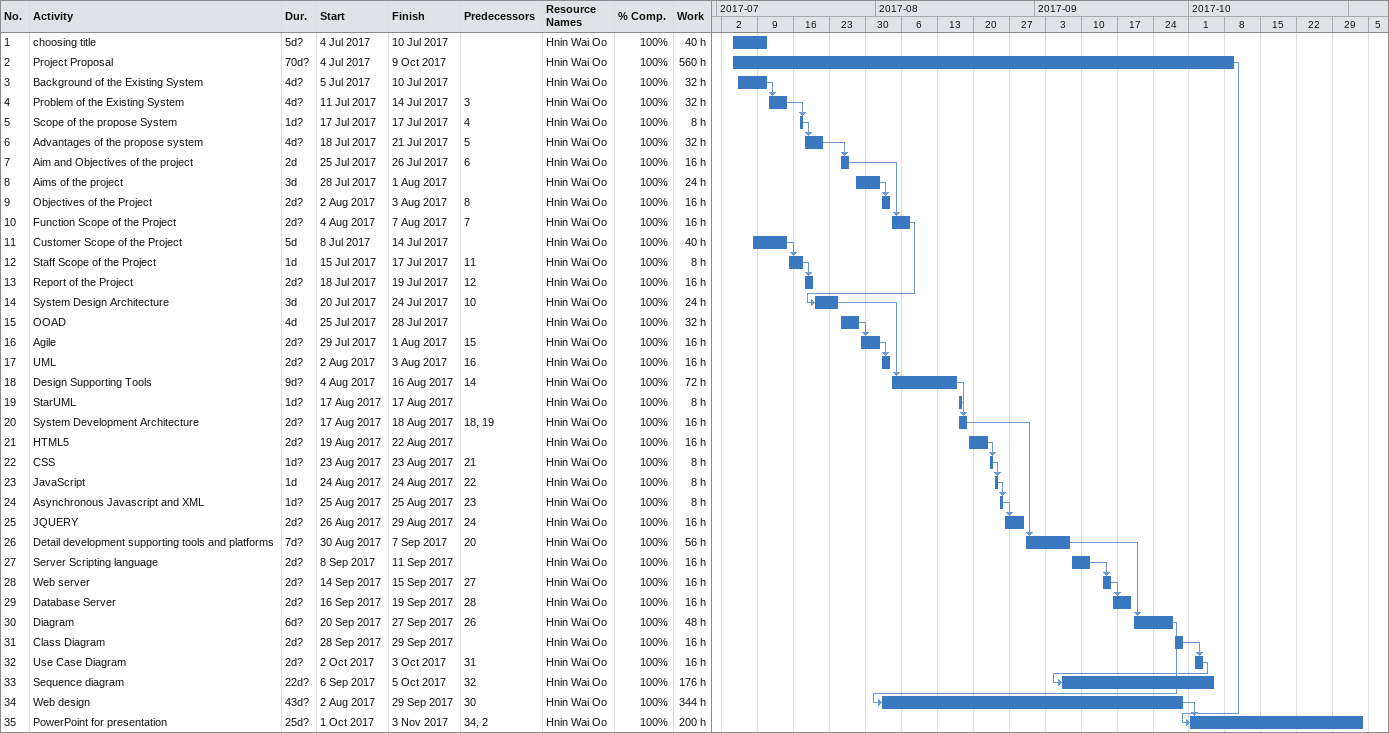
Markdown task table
| ID | Task | Duration | Start | Finish | Predecessors | Resources | % complete | Work (h) |
|---|---|---|---|---|---|---|---|---|
| 1 | choosing title | 5d? | 2017-07-04 | 2017-07-10 |  | Hnin Wai Oo | 100 | 40 |
| 2 | Project Proposal | 70d? | 2017-07-04 | 2017-10-09 |  | Hnin Wai Oo | 100 | 560 |
| 3 | Background of the Existing System | 4d? | 2017-07-05 | 2017-07-10 |  | Hnin Wai Oo | 100 | 32 |
| 4 | Problem of the Existing System | 4d? | 2017-07-11 | 2017-07-14 | 3 | Hnin Wai Oo | 100 | 32 |
| 5 | Scope of the propose System | 1d? | 2017-07-17 | 2017-07-17 | 4 | Hnin Wai Oo | 100 | 8 |
| 6 | Advantages of the propose system | 4d? | 2017-07-18 | 2017-07-21 | 5 | Hnin Wai Oo | 100 | 32 |
| 7 | Aim and Objectives of the project | 2d | 2017-07-25 | 2017-07-26 | 6 | Hnin Wai Oo | 100 | 16 |
| 8 | Aims of the project | 3d | 2017-07-28 | 2017-08-01 |  | Hnin Wai Oo | 100 | 24 |
| 9 | Objectives of the Project | 2d? | 2017-08-02 | 2017-08-03 | 8 | Hnin Wai Oo | 100 | 16 |
| 10 | Function Scope of the Project | 2d? | 2017-08-04 | 2017-08-07 | 7 | Hnin Wai Oo | 100 | 16 |
| 11 | Customer Scope of the Project | 5d | 2017-07-08 | 2017-07-14 |  | Hnin Wai Oo | 100 | 40 |
| 12 | Staff Scope of the Project | 1d | 2017-07-15 | 2017-07-17 | 11 | Hnin Wai Oo | 100 | 8 |
| 13 | Report of the Project | 2d? | 2017-07-18 | 2017-07-19 | 12 | Hnin Wai Oo | 100 | 16 |
| 14 | System Design Architecture | 3d | 2017-07-20 | 2017-07-24 | 10 | Hnin Wai Oo | 100 | 24 |
| 15 | OOAD | 4d | 2017-07-25 | 2017-07-28 |  | Hnin Wai Oo | 100 | 32 |
| 16 | Agile | 2d? | 2017-07-29 | 2017-08-01 | 15 | Hnin Wai Oo | 100 | 16 |
| 17 | UML | 2d? | 2017-08-02 | 2017-08-03 | 16 | Hnin Wai Oo | 100 | 16 |
| 18 | Design Supporting Tools | 9d? | 2017-08-04 | 2017-08-16 | 14 | Hnin Wai Oo | 100 | 72 |
| 19 | StarUML | 1d? | 2017-08-17 | 2017-08-17 |  | Hnin Wai Oo | 100 | 8 |
| 20 | System Development Architecture | 2d? | 2017-08-17 | 2017-08-18 | 18, 19 | Hnin Wai Oo | 100 | 16 |
| 21 | HTML5 | 2d? | 2017-08-19 | 2017-08-22 |  | Hnin Wai Oo | 100 | 16 |
| 22 | CSS | 1d? | 2017-08-23 | 2017-08-23 | 21 | Hnin Wai Oo | 100 | 8 |
| 23 | JavaScript | 1d | 2017-08-24 | 2017-08-24 | 22 | Hnin Wai Oo | 100 | 8 |
| 24 | Asynchronous Javascript and XML | 1d? | 2017-08-25 | 2017-08-25 | 23 | Hnin Wai Oo | 100 | 8 |
| 25 | JQUERY | 2d? | 2017-08-26 | 2017-08-29 | 24 | Hnin Wai Oo | 100 | 16 |
| 26 | Detail development supporting tools and platforms | 7d? | 2017-08-30 | 2017-09-07 | 20 | Hnin Wai Oo | 100 | 56 |
| 27 | Server Scripting language | 2d? | 2017-09-08 | 2017-09-11 |  | Hnin Wai Oo | 100 | 16 |
| 28 | Web server | 2d? | 2017-09-14 | 2017-09-15 | 27 | Hnin Wai Oo | 100 | 16 |
| 29 | Database Server | 2d? | 2017-09-16 | 2017-09-19 | 28 | Hnin Wai Oo | 100 | 16 |
| 30 | Diagram | 6d? | 2017-09-20 | 2017-09-27 | 26 | Hnin Wai Oo | 100 | 48 |
| 31 | Class Diagram | 2d? | 2017-09-28 | 2017-09-29 |  | Hnin Wai Oo | 100 | 16 |
| 32 | Use Case Diagram | 2d? | 2017-10-02 | 2017-10-03 | 31 | Hnin Wai Oo | 100 | 16 |
| 33 | Sequence diagram | 22d? | 2017-09-06 | 2017-10-05 | 32 | Hnin Wai Oo | 100 | 176 |
| 34 | Web design | 43d? | 2017-08-02 | 2017-09-29 | 30 | Hnin Wai Oo | 100 | 344 |
| 35 | PowerPoint for presentation | 25d? | 2017-10-01 | 2017-11-03 | 34, 2 | Hnin Wai Oo | 100 | 200 |
